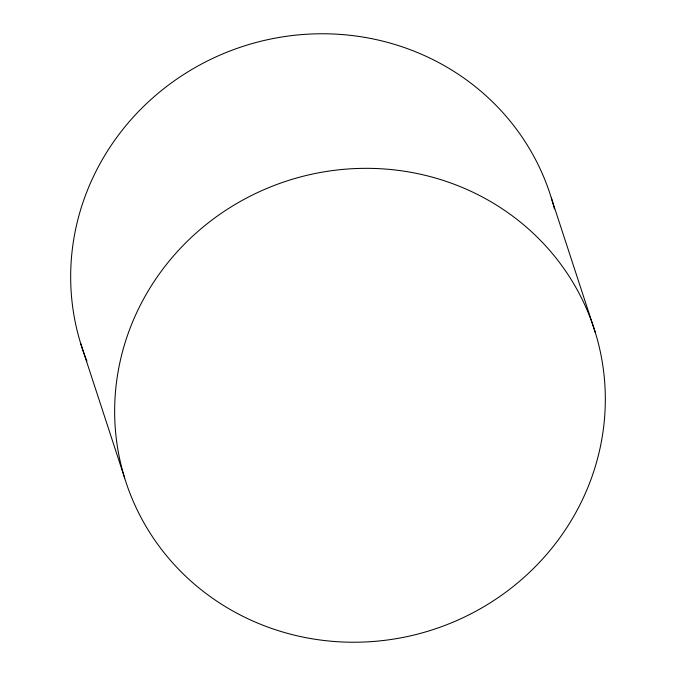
<?xml version="1.0" encoding="UTF-8"?>
<svg xmlns="http://www.w3.org/2000/svg" width="676" height="676" viewBox="0 0 676 676"><rect width="100%" height="100%" fill="white"/><g stroke="black" fill="none" stroke-linecap="round" stroke-linejoin="round"><path stroke-width="1.01" d="M551.371 198.06L595.345 332.617A246.326 235.932 -18.1 0 1 302.299 636.936A246.326 235.932 -18.1 0 1 182.326 246.292A246.326 235.932 -18.1 0 1 595.345 332.617M80.655 343.383L124.629 477.94M86.917 361.119A246.326 235.932 -18.1 0 1 243.005 46.365A246.326 235.932 -18.1 0 1 554.413 208.935"/></g></svg>
